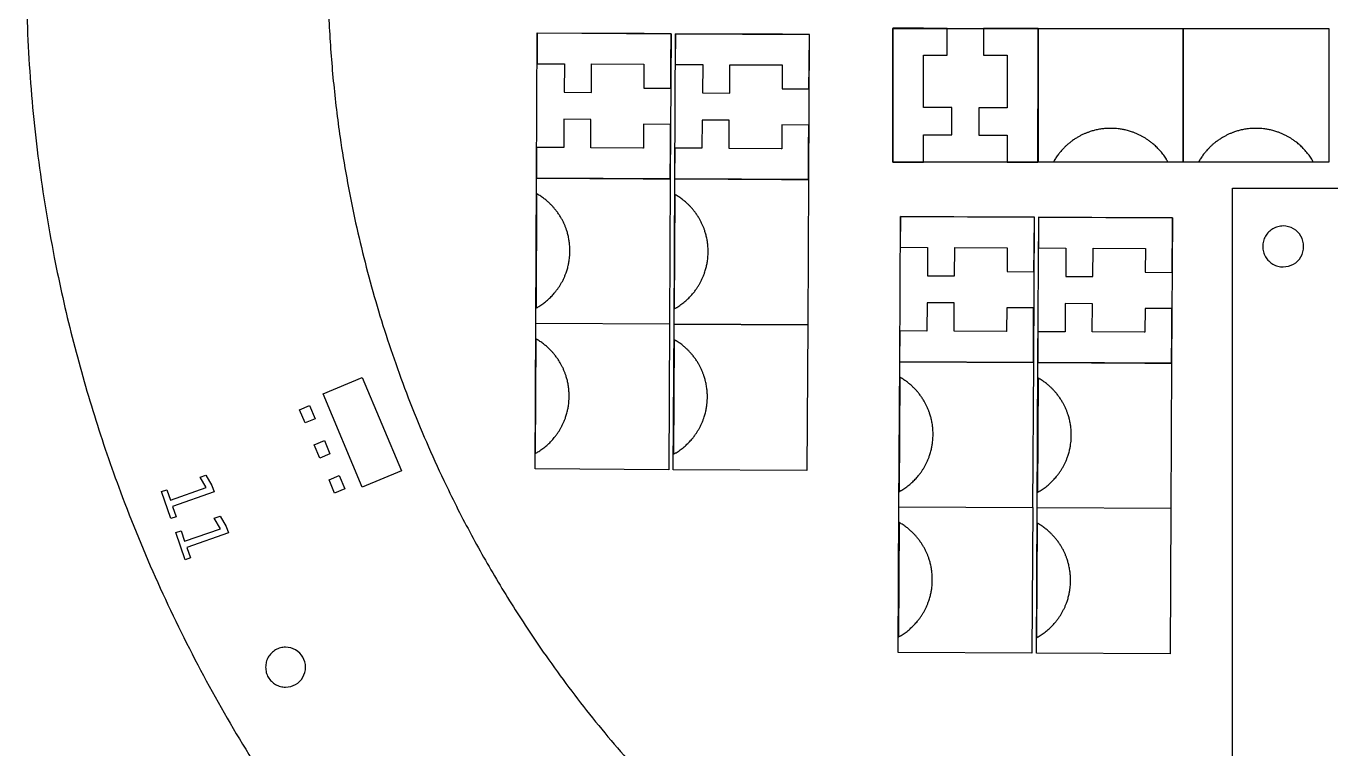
# Model space of a CAD drawing. Extents: x 0 to 200, y 0 to 180.
# Drawn here: x 0.1 to 86.7, y 48.1 to 96 of the extents above; entities that cross this region are included whole.
import ezdxf

# ---------------------------------------------------------------- set-up
doc = ezdxf.new("R2010")
doc.units = 0
doc.layers.add('Capa_1', color=7, linetype='CONTINUOUS')

msp = doc.modelspace()

# ---------------------------------------------------------------- linework, layer by layer
at = {"layer": 'Capa_1', "color": 7}
for p, q in [((33.991446, 85.923609), (34.041221, 95.557229)), ((34.036308, 95.556611), (34.025784, 93.519897)), ((41.124839, 95.519986), (34.036308, 95.556611)), ((34.041221, 95.557229), (42.907168, 95.51142)), ((41.124842, 95.52055), (41.124839, 95.519986)), ((42.906899, 95.511342), (41.124842, 95.52055)), ((42.907168, 95.51142), (42.857392, 85.8778)), ((42.905751, 93.474015), (42.916274, 95.51073)), ((42.906896, 95.510778), (42.906899, 95.511342)), ((42.916266, 95.51073), (42.906896, 95.510778)), ((42.916274, 95.51073), (42.916266, 95.51073)), ((43.156939, 85.876252), (43.206714, 95.509872)), ((43.201801, 95.509254), (43.191277, 93.47254)), ((50.290332, 95.472629), (43.201801, 95.509254)), ((43.206714, 95.509872), (52.072661, 95.464063)), ((50.290335, 95.473193), (50.290332, 95.472629)), ((52.072392, 95.463986), (50.290335, 95.473193)), ((52.072661, 95.464063), (52.022885, 85.830443)), ((52.071244, 93.426659), (52.081768, 95.463373)), ((52.072389, 95.463421), (52.072392, 95.463986)), ((52.081759, 95.463373), (52.072389, 95.463421)), ((52.081768, 95.463373), (52.081759, 95.463373)), ((57.609337, 95.864517), (67.243086, 95.864517)), ((57.609337, 86.998452), (57.609337, 95.864517)), ((57.609981, 95.864248), (57.609416, 95.864248)), ((57.609416, 95.864248), (57.609416, 94.082167)), ((59.646722, 95.873627), (57.609981, 95.873627)), ((57.609981, 95.873627), (57.609981, 95.873618)), ((57.609981, 95.873618), (57.609981, 95.864248)), ((59.646722, 95.864257), (59.646722, 95.873627)), ((61.227054, 95.864257), (59.646722, 95.864257)), ((61.227054, 94.082176), (61.227054, 95.864257)), ((63.625392, 95.859837), (63.625392, 94.077759)), ((63.62542, 95.859837), (63.625392, 95.859837)), ((65.202447, 95.859837), (63.62542, 95.859837)), ((67.243044, 95.859837), (65.202447, 95.859837)), ((67.243044, 94.077759), (67.243044, 95.859837)), ((67.243086, 95.864517), (67.243086, 86.998452)), ((67.243086, 95.86008), (76.876835, 95.86008)), ((67.243086, 86.998455), (67.243086, 95.86008)), ((76.863246, 95.865171), (86.524175, 95.865171)), ((76.863246, 86.998449), (76.863246, 95.865171)), ((76.876835, 95.86008), (76.876835, 86.998455)), ((86.524175, 95.865171), (86.524175, 86.998449)), ((34.025784, 93.519897), (35.840358, 93.510521)), ((35.840358, 93.510521), (35.830638, 91.62925)), ((37.631435, 91.619946), (37.641155, 93.501217)), ((37.641155, 93.501217), (41.091719, 93.483388)), ((41.091719, 93.483388), (41.114324, 93.483271)), ((41.114324, 93.483271), (41.106159, 91.902961)), ((42.888216, 91.893753), (42.896381, 93.474064)), ((42.896381, 93.474064), (42.905751, 93.474015)), ((43.191277, 93.47254), (45.005852, 93.463165)), ((45.005852, 93.463165), (44.996131, 91.581893)), ((46.796928, 91.572589), (46.806648, 93.45386)), ((46.806648, 93.45386), (50.257212, 93.436032)), ((57.609416, 94.082167), (57.609981, 94.082167)), ((57.609981, 94.082167), (57.609981, 86.993541)), ((59.646722, 94.05957), (59.646722, 94.082176)), ((59.646722, 94.082176), (61.227054, 94.082176)), ((59.646722, 90.60896), (59.646722, 94.05957)), ((63.625392, 94.077759), (65.201318, 94.077759)), ((65.201318, 94.077759), (65.201318, 94.036416)), ((65.201318, 94.036416), (65.201318, 90.586913)), ((67.241915, 86.990233), (67.243044, 94.077759)), ((50.257212, 93.436032), (50.279817, 93.435915)), ((50.279817, 93.435915), (50.271652, 91.855604)), ((52.053709, 91.846397), (52.061875, 93.426707)), ((52.061875, 93.426707), (52.071244, 93.426659)), ((41.106159, 91.902961), (42.888216, 91.893753)), ((50.271652, 91.855604), (52.053709, 91.846397)), ((35.830638, 91.62925), (37.631435, 91.619946)), ((44.996131, 91.581893), (46.796928, 91.572589)), ((61.528018, 90.60896), (59.646722, 90.60896)), ((61.528018, 88.80814), (61.528018, 90.60896)), ((65.201318, 90.586913), (63.325531, 90.586913)), ((63.325531, 90.586913), (63.325531, 88.786643)), ((35.799854, 89.831872), (35.790163, 87.95611)), ((37.6001, 89.822571), (35.799854, 89.831872)), ((37.590409, 87.946809), (37.6001, 89.822571)), ((41.089351, 89.504677), (41.081208, 87.928772)), ((42.871405, 89.49547), (41.089351, 89.504677)), ((42.863257, 87.918436), (42.871405, 89.495441)), ((42.871405, 89.495441), (42.871405, 89.49547)), ((44.965347, 89.784516), (44.955656, 87.908754)), ((46.765594, 89.775214), (44.965347, 89.784516)), ((46.755902, 87.899452), (46.765594, 89.775214)), ((50.254844, 89.457321), (50.246701, 87.881416)), ((52.036898, 89.448113), (50.254844, 89.457321)), ((52.02875, 87.871079), (52.036898, 89.448085)), ((52.036898, 89.448085), (52.036898, 89.448113)), ((59.646722, 86.993541), (59.646722, 88.80814)), ((59.646722, 88.80814), (61.528018, 88.80814)), ((63.325531, 88.786643), (65.201318, 88.786643)), ((65.201318, 88.786643), (65.201318, 86.990233)), ((33.993777, 87.965392), (33.983234, 85.924823)), ((35.790163, 87.95611), (33.993777, 87.965392)), ((41.039866, 87.928986), (37.590409, 87.946809)), ((41.081208, 87.928772), (41.039866, 87.928986)), ((42.852713, 85.877867), (42.863257, 87.918436)), ((43.15927, 87.918035), (43.148727, 85.877466)), ((44.955656, 87.908754), (43.15927, 87.918035)), ((50.205359, 87.881629), (46.755902, 87.899452)), ((50.246701, 87.881416), (50.205359, 87.881629)), ((52.018207, 85.83051), (52.02875, 87.871079)), ((67.243086, 86.998452), (57.609337, 86.998452)), ((57.609981, 86.993541), (59.646722, 86.993541)), ((65.201318, 86.990233), (67.241915, 86.990233)), ((76.876835, 86.998455), (67.243086, 86.998455)), ((86.524175, 86.998449), (76.863246, 86.998449)), ((33.941674, 76.289989), (33.991449, 85.923609)), ((33.983234, 85.924823), (41.070659, 85.887074)), ((42.857392, 85.8778), (33.991446, 85.923609)), ((33.991449, 85.923609), (42.852956, 85.877823)), ((41.070659, 85.887074), (42.852713, 85.877867)), ((42.852956, 85.877823), (42.803181, 76.244203)), ((43.107167, 76.242632), (43.156942, 85.876252)), ((43.148727, 85.877466), (50.236152, 85.839717)), ((52.022885, 85.830443), (43.156939, 85.876252)), ((43.156942, 85.876252), (52.018449, 85.830466)), ((50.236152, 85.839717), (52.018207, 85.83051)), ((52.018449, 85.830466), (51.968674, 76.196846)), ((80.14119, 31.984641), (80.14119, 85.276161)), ((80.14119, 85.276161), (119.859009, 85.276161)), ((58.074408, 73.752649), (58.124183, 83.386269)), ((58.11927, 83.385651), (58.108746, 81.348936)), ((65.207801, 83.349025), (58.11927, 83.385651)), ((58.124183, 83.386269), (66.99013, 83.34046)), ((65.207804, 83.34959), (65.207801, 83.349025)), ((66.989861, 83.340382), (65.207804, 83.34959)), ((66.99013, 83.34046), (66.940354, 73.70684)), ((66.988713, 81.303055), (66.999237, 83.339769)), ((66.989858, 83.339818), (66.989861, 83.340382)), ((66.999228, 83.339769), (66.989858, 83.339818)), ((66.999237, 83.339769), (66.999228, 83.339769)), ((67.239901, 73.705292), (67.289677, 83.338912)), ((67.284763, 83.338294), (67.274239, 81.30158)), ((74.373294, 83.301669), (67.284763, 83.338294)), ((67.289677, 83.338912), (76.155623, 83.293103)), ((74.373297, 83.302233), (74.373294, 83.301669)), ((76.155354, 83.293025), (74.373297, 83.302233)), ((76.155623, 83.293103), (76.105848, 73.659483)), ((76.154206, 81.255698), (76.16473, 83.292413)), ((76.155351, 83.292461), (76.155354, 83.293025)), ((76.164721, 83.292413), (76.155351, 83.292461)), ((76.16473, 83.292413), (76.164721, 83.292413)), ((58.108746, 81.348936), (59.923321, 81.339561)), ((59.923321, 81.339561), (59.9136, 79.45829)), ((61.714397, 79.448985), (61.724117, 81.330256)), ((61.724117, 81.330256), (65.174681, 81.312428)), ((65.174681, 81.312428), (65.197286, 81.312311)), ((65.197286, 81.312311), (65.189121, 79.732001)), ((66.971178, 79.722793), (66.979343, 81.303103)), ((66.979343, 81.303103), (66.988713, 81.303055)), ((67.274239, 81.30158), (69.088814, 81.292204)), ((69.088814, 81.292204), (69.079093, 79.410933)), ((70.87989, 79.401629), (70.88961, 81.2829)), ((70.88961, 81.2829), (74.340174, 81.265071)), ((74.340174, 81.265071), (74.362779, 81.264954)), ((74.362779, 81.264954), (74.354614, 79.684644)), ((76.136671, 79.675436), (76.144837, 81.255747)), ((76.144837, 81.255747), (76.154206, 81.255698)), ((65.189121, 79.732001), (66.971178, 79.722793)), ((74.354614, 79.684644), (76.136671, 79.675436)), ((83.500613, 80.03806), (83.500613, 80.03806)), ((59.9136, 79.45829), (61.714397, 79.448985)), ((69.079093, 79.410933), (70.87989, 79.401629)), ((59.882816, 77.660912), (59.873125, 75.78515)), ((61.683062, 77.65161), (59.882816, 77.660912)), ((61.673371, 75.775848), (61.683062, 77.65161)), ((65.172313, 77.333717), (65.16417, 75.757812)), ((66.954367, 77.324509), (65.172313, 77.333717)), ((66.946219, 75.747475), (66.954367, 77.324481)), ((66.954367, 77.324481), (66.954367, 77.324509)), ((69.048309, 77.613555), (69.038618, 75.737793)), ((70.848556, 77.604254), (69.048309, 77.613555)), ((70.838864, 75.728492), (70.848556, 77.604254)), ((74.337806, 77.28636), (74.329663, 75.710455)), ((76.11986, 77.277153), (74.337806, 77.28636)), ((76.111712, 75.700119), (76.11986, 77.277124)), ((76.11986, 77.277124), (76.11986, 77.277153)), ((33.891822, 66.642777), (33.941738, 76.303578)), ((42.803181, 76.244203), (33.941674, 76.289989)), ((33.941738, 76.303578), (42.808342, 76.257765)), ((42.808342, 76.257765), (42.758426, 66.596965)), ((43.057315, 66.595421), (43.107231, 76.256221)), ((51.968674, 76.196846), (43.107167, 76.242632)), ((43.107231, 76.256221), (51.973835, 76.210409)), ((51.973835, 76.210409), (51.923919, 66.549608)), ((58.076739, 75.794431), (58.066196, 73.753862)), ((59.873125, 75.78515), (58.076739, 75.794431)), ((65.122828, 75.758025), (61.673371, 75.775848)), ((65.16417, 75.757812), (65.122828, 75.758025)), ((66.935676, 73.706906), (66.946219, 75.747475)), ((67.242232, 75.747075), (67.231689, 73.706506)), ((69.038618, 75.737793), (67.242232, 75.747075)), ((74.288321, 75.710669), (70.838864, 75.728492)), ((74.329663, 75.710455), (74.288321, 75.710669)), ((76.101169, 73.65955), (76.111712, 75.700119)), ((58.024636, 64.119028), (58.074411, 73.752649)), ((58.066196, 73.753862), (65.153621, 73.716114)), ((66.940354, 73.70684), (58.074408, 73.752649)), ((58.074411, 73.752649), (66.935918, 73.706863)), ((65.153621, 73.716114), (66.935676, 73.706906)), ((66.935918, 73.706863), (66.886143, 64.073243)), ((67.190129, 64.071672), (67.239904, 73.705292)), ((67.231689, 73.706506), (74.319114, 73.668757)), ((76.105848, 73.659483), (67.239901, 73.705292)), ((67.239904, 73.705292), (76.101411, 73.659506)), ((74.319114, 73.668757), (76.101169, 73.65955)), ((76.101411, 73.659506), (76.051636, 64.025886)), ((19.836658, 71.629137), (22.429984, 72.718868)), ((22.429984, 72.718868), (25.030546, 66.530088)), ((22.43722, 65.440357), (19.836658, 71.629137)), ((18.275725, 70.574832), (18.9449, 70.856023)), ((18.645456, 69.694952), (18.275725, 70.574832)), ((18.9449, 70.856023), (19.31463, 69.976143)), ((19.31463, 69.976143), (18.645456, 69.694952)), ((19.253359, 68.248273), (19.922533, 68.529464)), ((19.922533, 68.529464), (20.292265, 67.649582)), ((19.623091, 67.368391), (19.253359, 68.248273)), ((20.292265, 67.649582), (19.623091, 67.368391)), ((42.758426, 66.596965), (33.891822, 66.642777)), ((11.674539, 66.102364), (12.05876, 66.235968)), ((12.085562, 65.404999), (11.674539, 66.102364)), ((12.05876, 66.235968), (12.468327, 65.54278)), ((20.230994, 65.921712), (20.900168, 66.202903)), ((20.600724, 65.041832), (20.230994, 65.921712)), ((20.900168, 66.202903), (21.269899, 65.323023)), ((25.030546, 66.530088), (22.43722, 65.440357)), ((51.923919, 66.549608), (43.057315, 66.595421)), ((9.112556, 65.143609), (9.467542, 65.267048)), ((9.737011, 63.347802), (9.112556, 65.143609)), ((9.467542, 65.267048), (9.707159, 64.577959)), ((9.467542, 65.267048), (9.467542, 65.267048)), ((9.707159, 64.577959), (12.085562, 65.404999)), ((12.615001, 65.120974), (9.85238, 64.16033)), ((12.468327, 65.54278), (12.615001, 65.120974)), ((21.269899, 65.323023), (20.600724, 65.041832)), ((9.85238, 64.16033), (10.091997, 63.471241)), ((57.974784, 54.471817), (58.0247, 64.132617)), ((66.886143, 64.073243), (58.024636, 64.119028)), ((58.0247, 64.132617), (66.891304, 64.086805)), ((66.891304, 64.086805), (66.841388, 54.426004)), ((67.140277, 54.42446), (67.190193, 64.085261)), ((76.051636, 64.025886), (67.190129, 64.071672)), ((67.190193, 64.085261), (76.056797, 64.039448)), ((76.056797, 64.039448), (76.006881, 54.378648)), ((10.091997, 63.471241), (9.737011, 63.347802)), ((12.621388, 63.379419), (13.005608, 63.513023)), ((13.032411, 62.682052), (12.621388, 63.379419)), ((13.005608, 63.513023), (13.415176, 62.819833)), ((10.059405, 62.420661), (10.414391, 62.5441)), ((10.68386, 60.624854), (10.059405, 62.420661)), ((10.414391, 62.5441), (10.654008, 61.855011)), ((10.414391, 62.5441), (10.414391, 62.5441)), ((10.654008, 61.855011), (13.032411, 62.682052)), ((13.56185, 62.398027), (10.79923, 61.437382)), ((13.415176, 62.819833), (13.56185, 62.398027)), ((10.79923, 61.437382), (11.038846, 60.748293)), ((11.038846, 60.748293), (10.68386, 60.624854)), ((66.841388, 54.426004), (57.974784, 54.471817)), ((76.006881, 54.378648), (67.140277, 54.42446)), ((16.024136, 53.496869), (16.024136, 53.496869))]:
    msp.add_line(p, q, dxfattribs=at)
at = {"layer": 'Capa_1', "color": 5}
for p, q in [((72.062394, 89.233866), (72.062394, 89.233832)), ((81.696146, 89.233858), (81.696146, 89.233838)), ((68.267372, 87.009777), (75.852371, 87.009777)), ((77.89474, 87.006027), (85.492492, 87.006027)), ((33.997479, 84.899278), (33.958289, 77.31438)), ((43.162972, 84.851921), (43.123782, 77.267024)), ((36.20193, 81.092815), (36.201897, 81.092815)), ((45.367424, 81.045458), (45.36739, 81.045458)), ((33.943986, 75.272058), (33.90473, 67.674407)), ((43.109479, 75.224702), (43.070223, 67.627051)), ((58.080441, 72.728318), (58.041251, 65.14342)), ((67.245934, 72.680961), (67.206744, 65.096064)), ((36.152147, 71.459192), (36.152127, 71.459192)), ((45.31764, 71.411835), (45.31762, 71.411835)), ((60.284892, 68.921855), (60.284859, 68.921855)), ((69.450386, 68.874498), (69.450352, 68.874498)), ((58.026948, 63.101098), (57.987692, 55.503447)), ((67.192441, 63.053741), (67.153185, 55.45609)), ((60.235109, 59.288232), (60.235089, 59.288232)), ((69.400602, 59.240875), (69.400582, 59.240875))]:
    msp.add_line(p, q, dxfattribs=at)
at = {"layer": 'Capa_1', "color": 7}
for points, knots in [([(199.858894, 99.999994), (199.818106, 97.807285), (199.737066, 93.450704), (199.08328, 86.982093), (198.08228, 80.810131), (196.746523, 74.938712), (195.131528, 69.366537), (193.273036, 64.12126), (191.218012, 59.19784), (189.007933, 54.587105), (186.396895, 49.787523), (183.332252, 44.841947), (179.76296, 39.805195), (176.090892, 35.245532), (172.377873, 31.135397), (168.67602, 27.443095), (165.175137, 24.296902), (161.941368, 21.639762), (159.025692, 19.417241), (155.634094, 17.022934), (151.728412, 14.515105), (147.271502, 11.966387), (143.018534, 9.817376), (139.00857, 8.017957), (135.271406, 6.519572), (130.846509, 4.951135), (125.694421, 3.414356), (119.783329, 2.037035), (114.278132, 1.105727), (109.218232, 0.52596), (104.628077, 0.211201), (99.936572, 0.104436), (95.182741, 0.217057), (90.406864, 0.55806), (85.801801, 1.107607), (81.369057, 1.843496), (77.108257, 2.744768), (72.411498, 3.955095), (67.310989, 5.553346), (61.853772, 7.624374), (56.716769, 9.926747), (51.894764, 12.418235), (47.378752, 15.060998), (42.339493, 18.375156), (36.880509, 22.490513), (31.146969, 27.540312), (26.172728, 32.641661), (21.88998, 37.68046), (18.223681, 42.567147), (14.798712, 47.764752), (11.646477, 53.273259), (8.801316, 59.089761), (6.479286, 64.744781), (4.616533, 70.186706), (3.148856, 75.37763), (1.890047, 80.981389), (0.908549, 87.009327), (0.281024, 93.464517), (0.072163, 99.955018), (0.273419, 106.343643), (0.887814, 112.498625), (1.860208, 118.132677), (3.121565, 123.271016), (4.606636, 127.946801), (6.193044, 131.966892), (7.779292, 135.383097), (9.284041, 138.25224), (11.245373, 141.588873), (13.769801, 145.321353), (16.974171, 149.347107), (20.191109, 152.812162), (23.333103, 155.783884), (26.334806, 158.327232), (29.321996, 160.597875), (32.265033, 162.623348), (35.14014, 164.429428), (38.311147, 166.246414), (41.79577, 168.048245), (45.60861, 169.80708), (50.00365, 171.608999), (55.019759, 173.386999), (60.686916, 175.068287), (66.509983, 176.487755), (72.473419, 177.652328), (78.562457, 178.56856), (84.344623, 179.195626), (89.788835, 179.59305), (94.87089, 179.811208), (100.76832, 179.893419), (107.410575, 179.75942), (114.716224, 179.299799), (121.385038, 178.578421), (127.424458, 177.66243), (132.851151, 176.617602), (138.109896, 175.375843), (143.193119, 173.939694), (148.093846, 172.311956), (152.649984, 170.553145), (156.869672, 168.690335), (160.76528, 166.750238), (164.828873, 164.474587), (169.014113, 161.80713), (173.258779, 158.684712), (176.963827, 155.537103), (180.174266, 152.426891), (182.943039, 149.406961), (185.348763, 146.440794), (187.428082, 143.56584), (189.219177, 140.812414), (190.934934, 137.863829), (192.557237, 134.708121), (194.066009, 131.334614), (195.5994, 127.341864), (197.057914, 122.665316), (198.320429, 117.24986), (199.113873, 112.284997), (199.570544, 107.837456), (199.814358, 103.954699), (199.843921, 101.329573), (199.858894, 99.999994)], [0, 0, 0, 0, 6.576941, 13.067387, 19.484114, 25.324543, 31.12045, 36.878995, 42.009255, 47.118787, 52.211288, 58.393924, 64.561674, 70.719447, 75.94594, 81.171182, 86.397807, 90.059866, 93.724854, 97.393756, 102.51205, 107.642945, 112.789733, 116.80062, 120.825154, 124.865362, 130.881022, 136.943825, 143.062643, 147.620168, 152.217916, 156.860552, 161.693496, 166.477989, 171.219274, 175.601421, 179.95395, 184.280235, 190.147711, 195.979261, 201.781267, 207.025983, 212.254833, 217.47124, 225.11269, 232.743023, 240.370619, 246.46658, 252.570345, 258.686511, 265.128863, 271.596963, 278.098207, 283.454851, 288.844621, 294.273333, 300.676755, 307.153635, 313.71667, 320.144974, 326.315285, 332.258405, 337.281438, 342.176674, 346.965191, 350.235952, 353.472199, 356.680591, 361.843139, 366.975505, 372.101901, 376.013694, 379.943471, 383.899086, 387.265152, 390.658384, 394.082097, 398.226397, 402.422829, 406.674891, 412.47262, 418.380416, 424.401302, 430.446441, 436.602626, 442.868571, 447.889766, 452.976347, 458.126473, 465.581663, 472.901146, 480.079918, 485.69733, 491.222201, 496.6544, 501.902491, 507.063663, 512.140793, 516.547972, 520.896769, 525.191751, 530.514805, 535.774943, 540.987907, 545.086544, 549.177426, 553.271799, 556.536502, 559.817587, 563.121851, 566.766694, 570.457148, 574.202959, 579.592184, 585.138934, 590.871176, 594.662499, 598.548856, 602.53731, 602.53731, 602.53731, 602.53731]), ([(20.140857, 100.000171), (20.16004, 98.721548), (20.198253, 96.17449), (20.484814, 92.376876), (21.001, 88.074622), (21.861151, 83.292733), (23.168464, 78.075025), (24.557138, 73.783191), (25.857356, 70.371247), (26.947406, 67.787981), (28.272324, 64.932333), (29.872881, 61.827583), (31.793039, 58.504926), (34.104198, 54.914427), (36.868944, 51.105695), (40.151931, 47.145939), (43.187843, 43.924844), (45.867822, 41.365893), (48.109586, 39.392971), (50.789093, 37.220251), (53.940491, 34.880675), (57.658081, 32.520555), (60.31866, 30.768291), (62.106847, 30.00113), (62.751536, 29.952297), (63.430684, 29.968507), (64.695352, 29.966374), (67.396749, 29.969103), (69.818248, 29.9606), (71.444167, 29.954891)], [0, 0, 0, 0, 3.835581, 7.640595, 11.418622, 16.831505, 22.203987, 27.544021, 30.353072, 33.155993, 35.953674, 39.795397, 43.630854, 47.461994, 52.600912, 57.739805, 62.883067, 65.869739, 68.853715, 71.839032, 76.21765, 80.61771, 85.048415, 85.766318, 86.402744, 86.965842, 87.807925, 90.19451, 95.071954, 95.071954, 95.071954, 95.071954]), ([(83.500613, 80.03806), (83.381828, 80.04713), (83.145205, 80.065197), (82.814097, 80.207975), (82.529653, 80.425173), (82.311582, 80.710653), (82.174478, 81.04235), (82.127578, 81.398487), (82.174478, 81.754589), (82.311579, 82.086393), (82.529665, 82.371479), (82.814055, 82.59014), (83.145361, 82.727491), (83.618272, 82.790842), (84.2123, 82.630965), (84.730378, 82.110748), (84.922679, 81.397243), (84.730533, 80.691094), (84.211693, 80.14927), (83.73993, 80.075488), (83.500613, 80.03806)], [0, 0, 0, 0, 0.355334, 0.707832, 1.063451, 1.419279, 1.772342, 2.128455, 2.484567, 2.83763, 3.193458, 3.549077, 3.901575, 4.256909, 4.966714, 5.656141, 6.367336, 7.078531, 7.767958, 8.477763, 8.477763, 8.477763, 8.477763]), ([(16.024136, 53.496869), (16.032959, 53.612696), (16.050534, 53.843391), (16.18941, 54.166242), (16.400717, 54.443609), (16.678413, 54.656322), (17.001357, 54.78993), (17.462463, 54.851529), (18.041411, 54.696261), (18.546783, 54.189894), (18.734582, 53.496869), (18.546783, 52.803845), (18.041411, 52.297477), (17.462463, 52.14221), (17.001357, 52.203809), (16.678413, 52.337417), (16.400717, 52.550129), (16.18941, 52.827497), (16.050534, 53.150347), (16.032959, 53.381042), (16.024136, 53.496869)], [0, 0, 0, 0, 0.346488, 0.690109, 1.036597, 1.383086, 1.726706, 2.073195, 2.765256, 3.436792, 4.128854, 4.820915, 5.492451, 6.184513, 6.531001, 6.874622, 7.22111, 7.567598, 7.911219, 8.257707, 8.257707, 8.257707, 8.257707])]:
    msp.add_open_spline(points, degree=3, knots=knots, dxfattribs=at)
at = {"layer": 'Capa_1', "color": 5}
for points, knots in [([(72.062394, 89.233832), (72.007727, 89.233257), (71.898826, 89.232111), (71.736316, 89.222786), (71.616228, 89.211774), (71.537916, 89.202654), (71.50073, 89.197953), (71.426026, 89.187963), (71.314356, 89.170642), (71.16664, 89.142353), (71.027172, 89.110645), (70.895837, 89.07626), (70.772452, 89.039949), (70.661906, 89.003824), (70.56381, 88.969078), (70.477811, 88.936587), (70.356679, 88.887765), (70.202097, 88.819086), (70.016683, 88.725921), (69.826895, 88.618854), (69.634044, 88.496485), (69.439626, 88.35755), (69.26458, 88.217426), (69.107537, 88.078594), (68.967204, 87.943003), (68.849476, 87.818611), (68.752213, 87.707832), (68.673359, 87.612637), (68.593276, 87.51035), (68.512605, 87.400598), (68.432126, 87.282914), (68.370247, 87.186355), (68.325528, 87.112001), (68.296209, 87.061042), (68.276985, 87.026866), (68.267372, 87.009777)], [0, 0, 0, 0, 0.163992, 0.326685, 0.488168, 0.52569, 0.563207, 0.600613, 0.751796, 0.902145, 1.051726, 1.180789, 1.309369, 1.43752, 1.529634, 1.621553, 1.713295, 1.92141, 2.128794, 2.335579, 2.574878, 2.813631, 3.052101, 3.247208, 3.442269, 3.637319, 3.760831, 3.884466, 4.008106, 4.150505, 4.293016, 4.435752, 4.494486, 4.553298, 4.61212, 4.61212, 4.61212, 4.61212]), ([(75.852371, 87.009777), (75.841835, 87.028985), (75.820763, 87.067405), (75.790071, 87.125483), (75.740628, 87.209522), (75.669383, 87.317364), (75.577104, 87.4492), (75.477517, 87.580109), (75.370846, 87.709987), (75.256778, 87.838304), (75.142643, 87.956936), (75.029326, 88.066357), (74.91753, 88.167174), (74.811584, 88.256228), (74.712475, 88.334522), (74.621065, 88.402955), (74.506486, 88.484127), (74.367053, 88.575666), (74.200939, 88.674439), (74.025885, 88.768279), (73.841686, 88.856333), (73.64825, 88.937593), (73.470847, 89.002191), (73.311097, 89.052851), (73.17009, 89.092249), (73.033557, 89.125532), (72.901776, 89.153333), (72.775015, 89.176147), (72.626021, 89.198438), (72.454178, 89.217576), (72.259075, 89.231292), (72.128157, 89.233005), (72.062394, 89.233866)], [0, 0, 0, 0, 0.065723, 0.13146, 0.19704, 0.358144, 0.519046, 0.679755, 0.851455, 1.023134, 1.194686, 1.345192, 1.495612, 1.646218, 1.760311, 1.874483, 1.988741, 2.181523, 2.374696, 2.568335, 2.77719, 2.986946, 3.197531, 3.343342, 3.489623, 3.636668, 3.764857, 3.89361, 4.023005, 4.216744, 4.412192, 4.609464, 4.609464, 4.609464, 4.609464]), ([(81.696146, 89.233838), (81.641387, 89.233262), (81.532301, 89.232114), (81.369519, 89.222755), (81.249226, 89.211752), (81.170785, 89.20258), (81.133535, 89.197874), (81.058702, 89.187887), (80.946849, 89.170506), (80.798883, 89.142187), (80.659182, 89.110425), (80.527626, 89.075984), (80.404033, 89.039612), (80.293301, 89.003428), (80.19504, 88.968622), (80.108896, 88.936076), (79.987562, 88.88717), (79.832719, 88.818378), (79.646993, 88.725057), (79.456886, 88.617812), (79.263711, 88.495235), (79.068966, 88.356066), (78.893623, 88.215709), (78.736318, 88.07664), (78.59575, 87.940821), (78.477823, 87.81622), (78.380396, 87.705254), (78.301408, 87.609899), (78.221189, 87.507441), (78.140384, 87.397504), (78.05977, 87.279623), (77.997789, 87.1829), (77.952993, 87.108423), (77.923625, 87.057377), (77.904369, 87.023144), (77.89474, 87.006027)], [0, 0, 0, 0, 0.164267, 0.327235, 0.488991, 0.526577, 0.564158, 0.601628, 0.753065, 0.903665, 1.053497, 1.182776, 1.311572, 1.43994, 1.532208, 1.624282, 1.716177, 1.924643, 2.132376, 2.339506, 2.57921, 2.818364, 3.057235, 3.252671, 3.44806, 3.643437, 3.767159, 3.891003, 4.01485, 4.157489, 4.300239, 4.443214, 4.502047, 4.560959, 4.619879, 4.619879, 4.619879, 4.619879]), ([(85.492492, 87.006027), (85.481939, 87.025267), (85.460831, 87.063751), (85.430089, 87.121926), (85.380565, 87.206107), (85.309197, 87.314129), (85.216765, 87.446189), (85.11701, 87.577317), (85.01016, 87.707414), (84.895901, 87.835947), (84.781574, 87.954779), (84.668066, 88.064384), (84.55608, 88.16537), (84.449956, 88.254572), (84.350681, 88.333), (84.259117, 88.401547), (84.144346, 88.482858), (84.004676, 88.574549), (83.838284, 88.673489), (83.662935, 88.767486), (83.478426, 88.855688), (83.284665, 88.937085), (83.106964, 89.001793), (82.946945, 89.052538), (82.805701, 89.092001), (82.668938, 89.125339), (82.536936, 89.153187), (82.409961, 89.17604), (82.260716, 89.198367), (82.088585, 89.217548), (81.893155, 89.231281), (81.762019, 89.232996), (81.696146, 89.233858)], [0, 0, 0, 0, 0.065833, 0.131679, 0.197368, 0.358744, 0.519918, 0.680898, 0.852886, 1.024853, 1.196693, 1.347453, 1.498127, 1.648987, 1.76327, 1.877634, 1.992086, 2.185192, 2.378689, 2.572656, 2.781862, 2.99197, 3.202908, 3.348966, 3.495493, 3.642783, 3.77119, 3.900159, 4.029772, 4.223837, 4.419612, 4.617213, 4.617213, 4.617213, 4.617213]), ([(36.201897, 81.092815), (36.201604, 81.147485), (36.201021, 81.256391), (36.192535, 81.418946), (36.182144, 81.539089), (36.173428, 81.617447), (36.168919, 81.654658), (36.159316, 81.729412), (36.142572, 81.84117), (36.115047, 81.98903), (36.084059, 82.12866), (36.050354, 82.260171), (36.014681, 82.383742), (35.979127, 82.494473), (35.944888, 82.592747), (35.912842, 82.678913), (35.864647, 82.800296), (35.796767, 82.95523), (35.704562, 83.141124), (35.598477, 83.331462), (35.477106, 83.524943), (35.339177, 83.720076), (35.199959, 83.895844), (35.06194, 84.053602), (34.927076, 84.194633), (34.803294, 84.313003), (34.693019, 84.410837), (34.598233, 84.490182), (34.496361, 84.570792), (34.387028, 84.652029), (34.269761, 84.733115), (34.173523, 84.795492), (34.099401, 84.840595), (34.048594, 84.870176), (34.014518, 84.889577), (33.997479, 84.899278)], [0, 0, 0, 0, 0.163992, 0.326685, 0.488168, 0.52569, 0.563207, 0.600613, 0.751796, 0.902145, 1.051726, 1.180789, 1.309369, 1.43752, 1.529634, 1.621553, 1.713295, 1.92141, 2.128794, 2.335579, 2.574878, 2.813631, 3.052101, 3.247208, 3.442269, 3.637319, 3.760831, 3.884466, 4.008106, 4.150505, 4.293016, 4.435752, 4.494486, 4.553298, 4.61212, 4.61212, 4.61212, 4.61212]), ([(45.36739, 81.045458), (45.367097, 81.100128), (45.366514, 81.209034), (45.358028, 81.37159), (45.347637, 81.491732), (45.338921, 81.570091), (45.334412, 81.607301), (45.324809, 81.682056), (45.308065, 81.793814), (45.28054, 81.941674), (45.249552, 82.081303), (45.215847, 82.212814), (45.180174, 82.336385), (45.14462, 82.447116), (45.110381, 82.54539), (45.078335, 82.631557), (45.03014, 82.752939), (44.96226, 82.907873), (44.870055, 83.093767), (44.76397, 83.284105), (44.642599, 83.477586), (44.50467, 83.67272), (44.365452, 83.848487), (44.227433, 84.006245), (44.092569, 84.147277), (43.968787, 84.265646), (43.858512, 84.36348), (43.763726, 84.442825), (43.661854, 84.523435), (43.552521, 84.604673), (43.435254, 84.685758), (43.339016, 84.748135), (43.264894, 84.793238), (43.214087, 84.82282), (43.180011, 84.84222), (43.162972, 84.851921)], [0, 0, 0, 0, 0.163992, 0.326685, 0.488168, 0.52569, 0.563207, 0.600613, 0.751796, 0.902145, 1.051726, 1.180789, 1.309369, 1.43752, 1.529634, 1.621553, 1.713295, 1.92141, 2.128794, 2.335579, 2.574878, 2.813631, 3.052101, 3.247208, 3.442269, 3.637319, 3.760831, 3.884466, 4.008106, 4.150505, 4.293016, 4.435752, 4.494486, 4.553298, 4.61212, 4.61212, 4.61212, 4.61212]), ([(33.958289, 77.31438), (33.977551, 77.324816), (34.01608, 77.34569), (34.074316, 77.376081), (34.158609, 77.42509), (34.266818, 77.495777), (34.399128, 77.587373), (34.53055, 77.686282), (34.660977, 77.792281), (34.789882, 77.905685), (34.909102, 78.019206), (35.019107, 78.131955), (35.1205, 78.243228), (35.210101, 78.348713), (35.288906, 78.447416), (35.35781, 78.538472), (35.439573, 78.65263), (35.531831, 78.791588), (35.631461, 78.957189), (35.726205, 79.131756), (35.815209, 79.315498), (35.897468, 79.508512), (35.962982, 79.685578), (36.014466, 79.845064), (36.054592, 79.985866), (36.08858, 80.122225), (36.117061, 80.25386), (36.14053, 80.380502), (36.163591, 80.529379), (36.183617, 80.701121), (36.19834, 80.89615), (36.20073, 81.027057), (36.20193, 81.092815)], [0, 0, 0, 0, 0.065723, 0.13146, 0.19704, 0.358144, 0.519046, 0.679755, 0.851455, 1.023134, 1.194686, 1.345192, 1.495612, 1.646218, 1.760311, 1.874483, 1.988741, 2.181523, 2.374696, 2.568335, 2.77719, 2.986946, 3.197531, 3.343342, 3.489623, 3.636668, 3.764857, 3.89361, 4.023005, 4.216744, 4.412192, 4.609464, 4.609464, 4.609464, 4.609464]), ([(43.123782, 77.267024), (43.143045, 77.27746), (43.181573, 77.298334), (43.239809, 77.328725), (43.324102, 77.377733), (43.432311, 77.44842), (43.564621, 77.540017), (43.696043, 77.638925), (43.82647, 77.744925), (43.955375, 77.858328), (44.074596, 77.971849), (44.1846, 78.084598), (44.285994, 78.195872), (44.375594, 78.301356), (44.454399, 78.40006), (44.523303, 78.491115), (44.605066, 78.605273), (44.697324, 78.744232), (44.796954, 78.909833), (44.891698, 79.0844), (44.980702, 79.268141), (45.062961, 79.461155), (45.128475, 79.638221), (45.179959, 79.797707), (45.220085, 79.938509), (45.254073, 80.074868), (45.282554, 80.206504), (45.306023, 80.333146), (45.329084, 80.482022), (45.34911, 80.653764), (45.363833, 80.848793), (45.366223, 80.979701), (45.367424, 81.045458)], [0, 0, 0, 0, 0.065723, 0.13146, 0.19704, 0.358144, 0.519046, 0.679755, 0.851455, 1.023134, 1.194686, 1.345192, 1.495612, 1.646218, 1.760311, 1.874483, 1.988741, 2.181523, 2.374696, 2.568335, 2.77719, 2.986946, 3.197531, 3.343342, 3.489623, 3.636668, 3.764857, 3.89361, 4.023005, 4.216744, 4.412192, 4.609464, 4.609464, 4.609464, 4.609464]), ([(36.152127, 71.459192), (36.151834, 71.513954), (36.151249, 71.623043), (36.142731, 71.785872), (36.132351, 71.906221), (36.123583, 71.984708), (36.11907, 72.021981), (36.10947, 72.096865), (36.092667, 72.208806), (36.065113, 72.356917), (36.034074, 72.49678), (36.000313, 72.628512), (35.964579, 72.752291), (35.928968, 72.863209), (35.89467, 72.961649), (35.862569, 73.047959), (35.814292, 73.169545), (35.7463, 73.32474), (35.65394, 73.510946), (35.547679, 73.701605), (35.426102, 73.895411), (35.287941, 74.090873), (35.148492, 74.266938), (35.010237, 74.424959), (34.875146, 74.566228), (34.751156, 74.684797), (34.640695, 74.782796), (34.545749, 74.862275), (34.443708, 74.943022), (34.334189, 75.024394), (34.216726, 75.105616), (34.120325, 75.168097), (34.04608, 75.213277), (33.995186, 75.242908), (33.961054, 75.262341), (33.943986, 75.272058)], [0, 0, 0, 0, 0.164267, 0.327235, 0.488991, 0.526577, 0.564158, 0.601628, 0.753065, 0.903665, 1.053497, 1.182776, 1.311572, 1.43994, 1.532208, 1.624282, 1.716177, 1.924643, 2.132376, 2.339506, 2.57921, 2.818364, 3.057235, 3.252671, 3.44806, 3.643437, 3.767159, 3.891003, 4.01485, 4.157489, 4.300239, 4.443214, 4.502047, 4.560959, 4.619879, 4.619879, 4.619879, 4.619879]), ([(45.31762, 71.411835), (45.317327, 71.466597), (45.316742, 71.575687), (45.308224, 71.738515), (45.297844, 71.858864), (45.289076, 71.937351), (45.284563, 71.974625), (45.274963, 72.049508), (45.25816, 72.16145), (45.230606, 72.30956), (45.199567, 72.449424), (45.165806, 72.581155), (45.130072, 72.704934), (45.094461, 72.815853), (45.060163, 72.914292), (45.028062, 73.000602), (44.979785, 73.122188), (44.911793, 73.277384), (44.819433, 73.463589), (44.713172, 73.654249), (44.591595, 73.848054), (44.453434, 74.043516), (44.313985, 74.219582), (44.17573, 74.377603), (44.040639, 74.518871), (43.916649, 74.63744), (43.806188, 74.73544), (43.711242, 74.814918), (43.609201, 74.895666), (43.499682, 74.977038), (43.382219, 75.05826), (43.285818, 75.12074), (43.211573, 75.16592), (43.160679, 75.195551), (43.126547, 75.214984), (43.109479, 75.224702)], [0, 0, 0, 0, 0.164267, 0.327235, 0.488991, 0.526577, 0.564158, 0.601628, 0.753065, 0.903665, 1.053497, 1.182776, 1.311572, 1.43994, 1.532208, 1.624282, 1.716177, 1.924643, 2.132376, 2.339506, 2.57921, 2.818364, 3.057235, 3.252671, 3.44806, 3.643437, 3.767159, 3.891003, 4.01485, 4.157489, 4.300239, 4.443214, 4.502047, 4.560959, 4.619879, 4.619879, 4.619879, 4.619879]), ([(60.284859, 68.921855), (60.284566, 68.976524), (60.283983, 69.08543), (60.275497, 69.247986), (60.265106, 69.368129), (60.25639, 69.446487), (60.251881, 69.483697), (60.242278, 69.558452), (60.225534, 69.67021), (60.198009, 69.81807), (60.167021, 69.9577), (60.133316, 70.08921), (60.097643, 70.212781), (60.062089, 70.323512), (60.02785, 70.421787), (59.995804, 70.507953), (59.947609, 70.629335), (59.879729, 70.78427), (59.787524, 70.970163), (59.681439, 71.160502), (59.560068, 71.353983), (59.422139, 71.549116), (59.282921, 71.724883), (59.144902, 71.882642), (59.010038, 72.023673), (58.886256, 72.142043), (58.775981, 72.239876), (58.681195, 72.319221), (58.579323, 72.399831), (58.46999, 72.481069), (58.352723, 72.562154), (58.256485, 72.624531), (58.182363, 72.669634), (58.131556, 72.699216), (58.09748, 72.718617), (58.080441, 72.728318)], [0, 0, 0, 0, 0.163992, 0.326685, 0.488168, 0.52569, 0.563207, 0.600613, 0.751796, 0.902145, 1.051726, 1.180789, 1.309369, 1.43752, 1.529634, 1.621553, 1.713295, 1.92141, 2.128794, 2.335579, 2.574878, 2.813631, 3.052101, 3.247208, 3.442269, 3.637319, 3.760831, 3.884466, 4.008106, 4.150505, 4.293016, 4.435752, 4.494486, 4.553298, 4.61212, 4.61212, 4.61212, 4.61212]), ([(69.450352, 68.874498), (69.450059, 68.929168), (69.449476, 69.038074), (69.44099, 69.200629), (69.430599, 69.320772), (69.421883, 69.399131), (69.417374, 69.436341), (69.407771, 69.511095), (69.391027, 69.622853), (69.363502, 69.770714), (69.332514, 69.910343), (69.298809, 70.041854), (69.263136, 70.165425), (69.227582, 70.276156), (69.193343, 70.37443), (69.161297, 70.460596), (69.113102, 70.581979), (69.045222, 70.736913), (68.953017, 70.922807), (68.846932, 71.113145), (68.725561, 71.306626), (68.587632, 71.501759), (68.448414, 71.677527), (68.310395, 71.835285), (68.175531, 71.976316), (68.051749, 72.094686), (67.941474, 72.19252), (67.846688, 72.271865), (67.744816, 72.352475), (67.635483, 72.433712), (67.518216, 72.514798), (67.421978, 72.577175), (67.347856, 72.622278), (67.297049, 72.651859), (67.262973, 72.67126), (67.245934, 72.680961)], [0, 0, 0, 0, 0.163992, 0.326685, 0.488168, 0.52569, 0.563207, 0.600613, 0.751796, 0.902145, 1.051726, 1.180789, 1.309369, 1.43752, 1.529634, 1.621553, 1.713295, 1.92141, 2.128794, 2.335579, 2.574878, 2.813631, 3.052101, 3.247208, 3.442269, 3.637319, 3.760831, 3.884466, 4.008106, 4.150505, 4.293016, 4.435752, 4.494486, 4.553298, 4.61212, 4.61212, 4.61212, 4.61212]), ([(33.90473, 67.674407), (33.924025, 67.684861), (33.962617, 67.705769), (34.020951, 67.73621), (34.105386, 67.785299), (34.213775, 67.856108), (34.346311, 67.947857), (34.477953, 68.046933), (34.6086, 68.153109), (34.737722, 68.266703), (34.857143, 68.380414), (34.967333, 68.493354), (35.068896, 68.604816), (35.158646, 68.710479), (35.237585, 68.809347), (35.306605, 68.900555), (35.388507, 69.014905), (35.480919, 69.154099), (35.580717, 69.319978), (35.675619, 69.494839), (35.764773, 69.678889), (35.847171, 69.872228), (35.912795, 70.049592), (35.964366, 70.209346), (36.004559, 70.350385), (36.038603, 70.486973), (36.067132, 70.61883), (36.090642, 70.745685), (36.113739, 70.894813), (36.13381, 71.066842), (36.148551, 71.262199), (36.150945, 71.393325), (36.152147, 71.459192)], [0, 0, 0, 0, 0.065833, 0.131679, 0.197368, 0.358744, 0.519918, 0.680898, 0.852886, 1.024853, 1.196693, 1.347453, 1.498127, 1.648987, 1.76327, 1.877634, 1.992086, 2.185192, 2.378689, 2.572656, 2.781862, 2.99197, 3.202908, 3.348966, 3.495493, 3.642783, 3.77119, 3.900159, 4.029772, 4.223837, 4.419612, 4.617213, 4.617213, 4.617213, 4.617213]), ([(43.070223, 67.627051), (43.089518, 67.637504), (43.12811, 67.658413), (43.186444, 67.688854), (43.27088, 67.737942), (43.379268, 67.808752), (43.511804, 67.9005), (43.643446, 67.999576), (43.774094, 68.105753), (43.903215, 68.219346), (44.022636, 68.333058), (44.132826, 68.445997), (44.234389, 68.55746), (44.324139, 68.663122), (44.403078, 68.76199), (44.472098, 68.853199), (44.554, 68.967548), (44.646412, 69.106742), (44.74621, 69.272621), (44.841112, 69.447482), (44.930266, 69.631533), (45.012664, 69.824871), (45.078288, 70.002235), (45.129859, 70.16199), (45.170052, 70.303028), (45.204096, 70.439617), (45.232626, 70.571473), (45.256135, 70.698328), (45.279232, 70.847456), (45.299303, 71.019485), (45.314045, 71.214842), (45.316438, 71.345968), (45.31764, 71.411835)], [0, 0, 0, 0, 0.065833, 0.131679, 0.197368, 0.358744, 0.519918, 0.680898, 0.852886, 1.024853, 1.196693, 1.347453, 1.498127, 1.648987, 1.76327, 1.877634, 1.992086, 2.185192, 2.378689, 2.572656, 2.781862, 2.99197, 3.202908, 3.348966, 3.495493, 3.642783, 3.77119, 3.900159, 4.029772, 4.223837, 4.419612, 4.617213, 4.617213, 4.617213, 4.617213]), ([(58.041251, 65.14342), (58.060513, 65.153856), (58.099042, 65.17473), (58.157278, 65.205121), (58.241571, 65.254129), (58.34978, 65.324817), (58.48209, 65.416413), (58.613512, 65.515322), (58.743939, 65.621321), (58.872844, 65.734724), (58.992064, 65.848245), (59.102069, 65.960995), (59.203463, 66.072268), (59.293063, 66.177753), (59.371868, 66.276456), (59.440772, 66.367511), (59.522535, 66.48167), (59.614793, 66.620628), (59.714423, 66.786229), (59.809167, 66.960796), (59.898171, 67.144537), (59.98043, 67.337551), (60.045944, 67.514618), (60.097428, 67.674104), (60.137554, 67.814905), (60.171542, 67.951264), (60.200023, 68.0829), (60.223492, 68.209542), (60.246553, 68.358419), (60.266579, 68.530161), (60.281302, 68.72519), (60.283692, 68.856097), (60.284892, 68.921855)], [0, 0, 0, 0, 0.065723, 0.13146, 0.19704, 0.358144, 0.519046, 0.679755, 0.851455, 1.023134, 1.194686, 1.345192, 1.495612, 1.646218, 1.760311, 1.874483, 1.988741, 2.181523, 2.374696, 2.568335, 2.77719, 2.986946, 3.197531, 3.343342, 3.489623, 3.636668, 3.764857, 3.89361, 4.023005, 4.216744, 4.412192, 4.609464, 4.609464, 4.609464, 4.609464]), ([(67.206744, 65.096064), (67.226007, 65.106499), (67.264535, 65.127374), (67.322771, 65.157764), (67.407064, 65.206773), (67.515273, 65.27746), (67.647583, 65.369056), (67.779005, 65.467965), (67.909432, 65.573964), (68.038337, 65.687368), (68.157558, 65.800889), (68.267562, 65.913638), (68.368956, 66.024911), (68.458556, 66.130396), (68.537361, 66.229099), (68.606265, 66.320155), (68.688028, 66.434313), (68.780286, 66.573271), (68.879916, 66.738872), (68.97466, 66.913439), (69.063664, 67.097181), (69.145923, 67.290195), (69.211437, 67.467261), (69.262921, 67.626747), (69.303047, 67.767549), (69.337035, 67.903908), (69.365516, 68.035543), (69.388985, 68.162185), (69.412046, 68.311062), (69.432072, 68.482804), (69.446795, 68.677833), (69.449185, 68.80874), (69.450386, 68.874498)], [0, 0, 0, 0, 0.065723, 0.13146, 0.19704, 0.358144, 0.519046, 0.679755, 0.851455, 1.023134, 1.194686, 1.345192, 1.495612, 1.646218, 1.760311, 1.874483, 1.988741, 2.181523, 2.374696, 2.568335, 2.77719, 2.986946, 3.197531, 3.343342, 3.489623, 3.636668, 3.764857, 3.89361, 4.023005, 4.216744, 4.412192, 4.609464, 4.609464, 4.609464, 4.609464]), ([(60.235089, 59.288232), (60.234796, 59.342993), (60.234211, 59.452083), (60.225693, 59.614911), (60.215313, 59.73526), (60.206545, 59.813747), (60.202032, 59.851021), (60.192432, 59.925905), (60.175629, 60.037846), (60.148075, 60.185956), (60.117036, 60.32582), (60.083275, 60.457552), (60.047541, 60.581331), (60.01193, 60.692249), (59.977632, 60.790688), (59.945531, 60.876999), (59.897254, 60.998584), (59.829262, 61.15378), (59.736902, 61.339986), (59.630641, 61.530645), (59.509064, 61.72445), (59.370903, 61.919912), (59.231454, 62.095978), (59.093199, 62.253999), (58.958108, 62.395267), (58.834118, 62.513837), (58.723657, 62.611836), (58.628711, 62.691315), (58.52667, 62.772062), (58.417151, 62.853434), (58.299688, 62.934656), (58.203287, 62.997136), (58.129042, 63.042317), (58.078148, 63.071947), (58.044016, 63.091381), (58.026948, 63.101098)], [0, 0, 0, 0, 0.164267, 0.327235, 0.488991, 0.526577, 0.564158, 0.601628, 0.753065, 0.903665, 1.053497, 1.182776, 1.311572, 1.43994, 1.532208, 1.624282, 1.716177, 1.924643, 2.132376, 2.339506, 2.57921, 2.818364, 3.057235, 3.252671, 3.44806, 3.643437, 3.767159, 3.891003, 4.01485, 4.157489, 4.300239, 4.443214, 4.502047, 4.560959, 4.619879, 4.619879, 4.619879, 4.619879]), ([(69.400582, 59.240875), (69.400289, 59.295637), (69.399704, 59.404726), (69.391186, 59.567555), (69.380806, 59.687904), (69.372038, 59.766391), (69.367525, 59.803665), (69.357925, 59.878548), (69.341122, 59.990489), (69.313568, 60.1386), (69.282529, 60.278463), (69.248768, 60.410195), (69.213034, 60.533974), (69.177423, 60.644892), (69.143125, 60.743332), (69.111024, 60.829642), (69.062747, 60.951228), (68.994755, 61.106423), (68.902395, 61.292629), (68.796134, 61.483288), (68.674557, 61.677094), (68.536396, 61.872556), (68.396947, 62.048621), (68.258692, 62.206642), (68.123601, 62.347911), (67.999611, 62.46648), (67.88915, 62.564479), (67.794204, 62.643958), (67.692163, 62.724705), (67.582644, 62.806078), (67.465181, 62.887299), (67.36878, 62.94978), (67.294535, 62.99496), (67.243641, 63.024591), (67.209509, 63.044024), (67.192441, 63.053741)], [0, 0, 0, 0, 0.164267, 0.327235, 0.488991, 0.526577, 0.564158, 0.601628, 0.753065, 0.903665, 1.053497, 1.182776, 1.311572, 1.43994, 1.532208, 1.624282, 1.716177, 1.924643, 2.132376, 2.339506, 2.57921, 2.818364, 3.057235, 3.252671, 3.44806, 3.643437, 3.767159, 3.891003, 4.01485, 4.157489, 4.300239, 4.443214, 4.502047, 4.560959, 4.619879, 4.619879, 4.619879, 4.619879]), ([(57.987692, 55.503447), (58.006987, 55.5139), (58.045579, 55.534809), (58.103913, 55.56525), (58.188349, 55.614339), (58.296737, 55.685148), (58.429273, 55.776896), (58.560915, 55.875972), (58.691563, 55.982149), (58.820684, 56.095742), (58.940105, 56.209454), (59.050295, 56.322394), (59.151858, 56.433856), (59.241608, 56.539519), (59.320547, 56.638386), (59.389567, 56.729595), (59.471469, 56.843944), (59.563881, 56.983139), (59.663679, 57.149017), (59.758581, 57.323879), (59.847735, 57.507929), (59.930133, 57.701267), (59.995757, 57.878631), (60.047328, 58.038386), (60.087521, 58.179424), (60.121565, 58.316013), (60.150094, 58.44787), (60.173604, 58.574725), (60.196701, 58.723853), (60.216772, 58.895882), (60.231514, 59.091238), (60.233907, 59.222364), (60.235109, 59.288232)], [0, 0, 0, 0, 0.065833, 0.131679, 0.197368, 0.358744, 0.519918, 0.680898, 0.852886, 1.024853, 1.196693, 1.347453, 1.498127, 1.648987, 1.76327, 1.877634, 1.992086, 2.185192, 2.378689, 2.572656, 2.781862, 2.99197, 3.202908, 3.348966, 3.495493, 3.642783, 3.77119, 3.900159, 4.029772, 4.223837, 4.419612, 4.617213, 4.617213, 4.617213, 4.617213]), ([(67.153185, 55.45609), (67.17248, 55.466544), (67.211072, 55.487452), (67.269406, 55.517893), (67.353842, 55.566982), (67.46223, 55.637791), (67.594766, 55.72954), (67.726408, 55.828616), (67.857056, 55.934792), (67.986177, 56.048386), (68.105598, 56.162097), (68.215788, 56.275037), (68.317351, 56.386499), (68.407101, 56.492162), (68.48604, 56.59103), (68.55506, 56.682238), (68.636962, 56.796588), (68.729374, 56.935782), (68.829172, 57.101661), (68.924074, 57.276522), (69.013228, 57.460572), (69.095626, 57.653911), (69.16125, 57.831275), (69.212821, 57.991029), (69.253014, 58.132068), (69.287058, 58.268656), (69.315588, 58.400513), (69.339097, 58.527368), (69.362194, 58.676496), (69.382265, 58.848525), (69.397007, 59.043882), (69.3994, 59.175008), (69.400602, 59.240875)], [0, 0, 0, 0, 0.065833, 0.131679, 0.197368, 0.358744, 0.519918, 0.680898, 0.852886, 1.024853, 1.196693, 1.347453, 1.498127, 1.648987, 1.76327, 1.877634, 1.992086, 2.185192, 2.378689, 2.572656, 2.781862, 2.99197, 3.202908, 3.348966, 3.495493, 3.642783, 3.77119, 3.900159, 4.029772, 4.223837, 4.419612, 4.617213, 4.617213, 4.617213, 4.617213])]:
    msp.add_open_spline(points, degree=3, knots=knots, dxfattribs=at)

doc.saveas('drawing.dxf')
